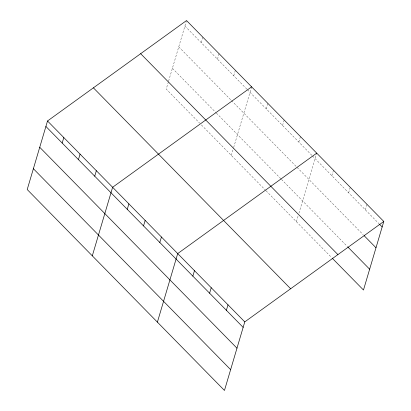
<?xml version="1.0" encoding="UTF-8"?>
<svg xmlns="http://www.w3.org/2000/svg" width="411" height="411" viewBox="0 0 411 411"><rect width="100%" height="100%" fill="white"/><g stroke="black" fill="none" stroke-linecap="round" stroke-linejoin="round"><path stroke-width="0.31" stroke-dasharray="2.06 1.54" d="M168.407 81.763L166.229 89.11L199.659 123.156M168.587 81.147L186.358 21.161M201.19 42.605L202.813 37.124M217.46 59.179L219.084 53.702M233.736 75.758L235.359 70.276M231.321 155.409L233.499 148.063M233.679 147.451L251.63 86.849M266.282 108.905L267.905 103.428M282.552 125.483L284.176 120.002M298.823 142.057L300.446 136.58M296.413 221.714L298.227 215.59M298.951 213.139L316.722 153.154M331.862 175.713L333.485 170.231M348.631 192.79L350.254 187.308M365.394 209.867L367.018 204.385M184.914 26.032L246.929 89.197M247.365 89.644L312.021 155.497M312.458 155.944L379.07 223.8M178.749 46.844L231.085 100.156M231.527 100.603L363.201 234.727M172.399 68.293L215.939 112.645M216.376 113.092L281.026 178.944M281.468 179.391L347.583 246.734M201.416 124.949L265.629 190.355M266.066 190.802L331.271 257.214"/><path stroke-width="0.62" d="M47.522 120.978L27.213 189.538L224.463 390.45L244.771 321.89L383.787 221.462L186.537 20.55L47.522 120.978L244.771 321.89M62.174 143.033L63.797 137.551M78.444 159.607L80.068 154.13M94.72 176.185L96.344 170.704M92.305 255.837L112.614 187.277L251.63 86.849M127.266 209.333L128.884 203.856M143.537 225.911L145.16 220.43M159.807 242.485L161.431 237.008M157.398 322.137L177.706 253.582L316.722 153.154M192.846 276.141L194.47 270.659M209.615 293.218L211.239 287.736M226.379 310.295L228.002 304.813M383.787 221.462L363.478 290.022L332.15 258.113M379.512 224.247L382.163 226.944M364.084 235.626L375.993 247.761M348.025 247.186L369.643 269.205M140.665 53.692L337.909 254.604M93.4 87.836L290.644 288.753M45.898 126.46L243.148 327.372M39.733 147.272L236.977 348.189M33.383 168.721L230.628 369.633"/></g></svg>
